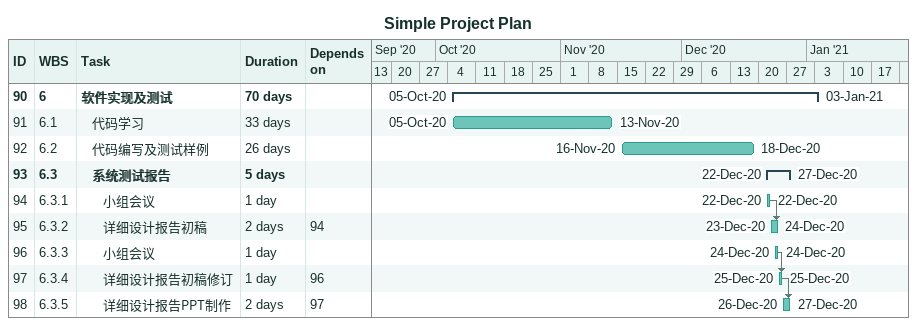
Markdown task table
Simple Project Plan

| ID | WBS | Task | Duration | Start | Finish | Predecessors |
|---|---|---|---|---|---|---|
| 90 | 6 | **软件实现及测试** | 70d | 2020-10-05 | 2021-01-03 |  |
| 91 | 6.1 | 代码学习 | 33d | 2020-10-05 | 2020-11-13 |  |
| 92 | 6.2 | 代码编写及测试样例 | 26d | 2020-11-16 | 2020-12-18 |  |
| 93 | 6.3 | **系统测试报告** | 5d | 2020-12-22 | 2020-12-27 |  |
| 94 | 6.3.1 | 小组会议 | 1d | 2020-12-22 | 2020-12-22 |  |
| 95 | 6.3.2 | 详细设计报告初稿 | 2d | 2020-12-23 | 2020-12-24 | 94 |
| 96 | 6.3.3 | 小组会议 | 1d | 2020-12-24 | 2020-12-24 |  |
| 97 | 6.3.4 | 详细设计报告初稿修订 | 1d | 2020-12-25 | 2020-12-25 | 96 |
| 98 | 6.3.5 | 详细设计报告PPT制作 | 2d | 2020-12-26 | 2020-12-27 | 97 |
